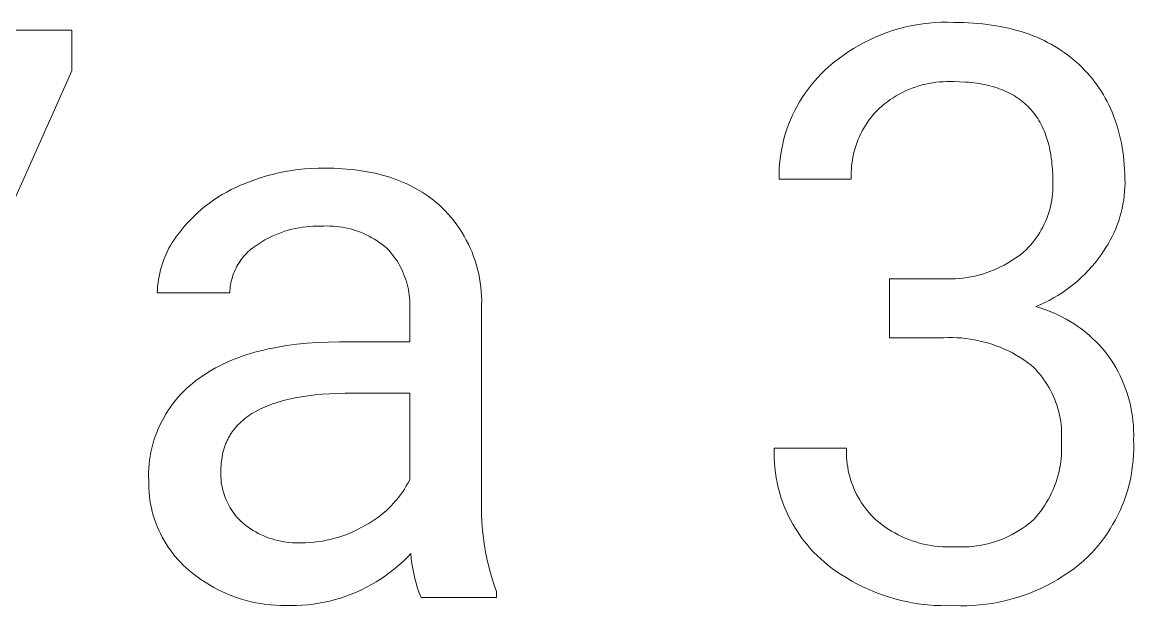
# Model space of a CAD drawing. Header units: millimetres. Extents: x -1893 to 2799, y -925 to 2353.
# Drawn here: x 1661.8 to 1748.9, y -554.5 to -508.8 of the extents above; entities that cross this region are included whole.
import ezdxf

# ---------------------------------------------------------------- set-up
doc = ezdxf.new("R2010")
doc.units = ezdxf.units.MM
doc.header["$MEASUREMENT"] = 0
doc.layers.add('Domyślny', color=7, linetype='Continuous', true_color=0x000000)

msp = doc.modelspace()

# ---------------------------------------------------------------- linework, layer by layer
at = {"layer": 'Domyślny', "color": 18, "lineweight": 15, "true_color": 0x000000}
for p, q in [((1635.621, -509.432), (1665.651, -509.432)), ((1665.651, -509.432), (1665.651, -512.604)), ((1729.533, -509.621), (1729.992, -509.466)), ((1729.992, -509.466), (1730.456, -509.328)), ((1730.456, -509.328), (1730.925, -509.206)), ((1730.925, -509.206), (1731.397, -509.1)), ((1731.397, -509.1), (1731.873, -509.01)), ((1731.873, -509.01), (1732.351, -508.937)), ((1732.351, -508.937), (1732.832, -508.88)), ((1732.832, -508.88), (1733.315, -508.841)), ((1733.315, -508.841), (1733.798, -508.817)), ((1733.798, -508.817), (1734.283, -508.811)), ((1734.283, -508.811), (1734.767, -508.821)), ((1734.767, -508.821), (1735.544, -508.834)), ((1735.544, -508.834), (1735.924, -508.85)), ((1735.924, -508.85), (1736.3, -508.873)), ((1736.3, -508.873), (1736.669, -508.902)), ((1736.669, -508.902), (1737.034, -508.937)), ((1737.034, -508.937), (1737.393, -508.979)), ((1737.393, -508.979), (1737.746, -509.027)), ((1737.746, -509.027), (1738.095, -509.082)), ((1738.095, -509.082), (1738.437, -509.143)), ((1738.437, -509.143), (1738.775, -509.211)), ((1738.775, -509.211), (1739.107, -509.285)), ((1739.107, -509.285), (1739.434, -509.366)), ((1739.434, -509.366), (1739.755, -509.453)), ((1739.755, -509.453), (1740.071, -509.547)), ((1740.071, -509.547), (1740.382, -509.647)), ((1727.333, -510.625), (1727.759, -510.394)), ((1727.759, -510.394), (1728.192, -510.177)), ((1728.192, -510.177), (1728.633, -509.976)), ((1728.633, -509.976), (1729.08, -509.791)), ((1729.08, -509.791), (1729.533, -509.621)), ((1740.382, -509.647), (1740.687, -509.754)), ((1740.687, -509.754), (1740.987, -509.868)), ((1740.987, -509.868), (1741.281, -509.988)), ((1741.281, -509.988), (1741.571, -510.114)), ((1741.571, -510.114), (1741.855, -510.248)), ((1741.855, -510.248), (1742.133, -510.387)), ((1742.133, -510.387), (1742.406, -510.534)), ((1726.108, -511.404), (1726.508, -511.13)), ((1726.508, -511.13), (1726.916, -510.87)), ((1726.916, -510.87), (1727.333, -510.625)), ((1742.406, -510.534), (1742.674, -510.687)), ((1742.674, -510.687), (1742.937, -510.846)), ((1742.937, -510.846), (1743.194, -511.013)), ((1743.194, -511.013), (1743.446, -511.185)), ((1743.446, -511.185), (1743.693, -511.365)), ((1724.97, -512.306), (1725.339, -511.992)), ((1725.339, -511.992), (1725.719, -511.691)), ((1725.719, -511.691), (1726.108, -511.404)), ((1743.693, -511.365), (1743.934, -511.551)), ((1743.934, -511.551), (1744.17, -511.744)), ((1744.17, -511.744), (1744.4, -511.943)), ((1744.4, -511.943), (1744.626, -512.149)), ((1744.626, -512.149), (1744.845, -512.36)), ((1665.651, -512.604), (1647.246, -553.868)), ((1724.119, -513.135), (1724.393, -512.848)), ((1724.393, -512.848), (1724.677, -512.572)), ((1724.677, -512.572), (1724.97, -512.306)), ((1744.845, -512.36), (1745.057, -512.576)), ((1745.057, -512.576), (1745.263, -512.796)), ((1745.263, -512.796), (1745.461, -513.022)), ((1745.461, -513.022), (1745.653, -513.253)), ((1723.358, -514.048), (1723.601, -513.735)), ((1723.601, -513.735), (1723.855, -513.43)), ((1723.855, -513.43), (1724.119, -513.135)), ((1731.774, -513.882), (1731.514, -513.975)), ((1732.038, -513.798), (1731.774, -513.882)), ((1732.303, -513.722), (1732.038, -513.798)), ((1732.572, -513.656), (1732.303, -513.722)), ((1732.842, -513.599), (1732.572, -513.656)), ((1733.114, -513.551), (1732.842, -513.599)), ((1733.388, -513.513), (1733.114, -513.551)), ((1733.662, -513.484), (1733.388, -513.513)), ((1733.938, -513.464), (1733.662, -513.484)), ((1734.214, -513.454), (1733.938, -513.464)), ((1734.491, -513.453), (1734.214, -513.454)), ((1734.767, -513.462), (1734.491, -513.453)), ((1735.245, -513.469), (1734.767, -513.462)), ((1735.709, -513.492), (1735.245, -513.469)), ((1735.935, -513.509), (1735.709, -513.492)), ((1736.157, -513.53), (1735.935, -513.509)), ((1736.376, -513.555), (1736.157, -513.53)), ((1736.59, -513.583), (1736.376, -513.555)), ((1736.801, -513.616), (1736.59, -513.583)), ((1737.008, -513.652), (1736.801, -513.616)), ((1737.212, -513.692), (1737.008, -513.652)), ((1737.411, -513.736), (1737.212, -513.692)), ((1737.607, -513.783), (1737.411, -513.736)), ((1737.798, -513.834), (1737.607, -513.783)), ((1737.987, -513.89), (1737.798, -513.834)), ((1738.171, -513.949), (1737.987, -513.89)), ((1738.351, -514.011), (1738.171, -513.949)), ((1745.653, -513.253), (1745.838, -513.489)), ((1745.838, -513.489), (1746.016, -513.731)), ((1746.016, -513.731), (1746.187, -513.977)), ((1722.697, -515.035), (1722.906, -514.699)), ((1722.906, -514.699), (1723.126, -514.369)), ((1723.126, -514.369), (1723.358, -514.048)), ((1730.035, -514.717), (1729.804, -514.87)), ((1730.27, -514.573), (1730.035, -514.717)), ((1730.511, -514.436), (1730.27, -514.573)), ((1730.756, -514.308), (1730.511, -514.436)), ((1731.005, -514.189), (1730.756, -514.308)), ((1731.258, -514.078), (1731.005, -514.189)), ((1731.514, -513.975), (1731.258, -514.078)), ((1738.528, -514.078), (1738.351, -514.011)), ((1738.701, -514.148), (1738.528, -514.078)), ((1738.87, -514.223), (1738.701, -514.148)), ((1739.035, -514.301), (1738.87, -514.223)), ((1739.197, -514.382), (1739.035, -514.301)), ((1739.354, -514.468), (1739.197, -514.382)), ((1739.508, -514.558), (1739.354, -514.468)), ((1739.658, -514.651), (1739.508, -514.558)), ((1739.805, -514.748), (1739.658, -514.651)), ((1739.947, -514.849), (1739.805, -514.748)), ((1746.187, -513.977), (1746.351, -514.228)), ((1746.351, -514.228), (1746.508, -514.485)), ((1746.508, -514.485), (1746.658, -514.746)), ((1746.658, -514.746), (1746.801, -515.013)), ((1722.315, -515.73), (1722.5, -515.379)), ((1722.5, -515.379), (1722.697, -515.035)), ((1728.939, -515.555), (1728.766, -515.729)), ((1729.146, -515.373), (1728.939, -515.555)), ((1729.36, -515.198), (1729.146, -515.373)), ((1729.579, -515.03), (1729.36, -515.198)), ((1729.804, -514.87), (1729.579, -515.03)), ((1740.086, -514.954), (1739.947, -514.849)), ((1740.221, -515.062), (1740.086, -514.954)), ((1740.352, -515.175), (1740.221, -515.062)), ((1740.479, -515.291), (1740.352, -515.175)), ((1740.602, -515.411), (1740.479, -515.291)), ((1740.722, -515.535), (1740.602, -515.411)), ((1740.838, -515.662), (1740.722, -515.535)), ((1740.95, -515.794), (1740.838, -515.662)), ((1746.801, -515.013), (1746.938, -515.284)), ((1746.938, -515.284), (1747.067, -515.561)), ((1747.067, -515.561), (1747.19, -515.843)), ((1721.836, -516.817), (1721.983, -516.449)), ((1721.983, -516.449), (1722.143, -516.087)), ((1722.143, -516.087), (1722.315, -515.73)), ((1728.136, -516.48), (1727.995, -516.681)), ((1728.284, -516.285), (1728.136, -516.48)), ((1728.439, -516.094), (1728.284, -516.285)), ((1728.599, -515.909), (1728.439, -516.094)), ((1728.766, -515.729), (1728.599, -515.909)), ((1741.058, -515.929), (1740.95, -515.794)), ((1741.163, -516.068), (1741.058, -515.929)), ((1741.263, -516.211), (1741.163, -516.068)), ((1741.36, -516.358), (1741.263, -516.211)), ((1741.453, -516.509), (1741.36, -516.358)), ((1741.543, -516.663), (1741.453, -516.509)), ((1747.19, -515.843), (1747.305, -516.13)), ((1747.305, -516.13), (1747.414, -516.421)), ((1747.414, -516.421), (1747.515, -516.718)), ((1721.58, -517.567), (1721.701, -517.19)), ((1721.701, -517.19), (1721.836, -516.817)), ((1727.614, -517.309), (1727.501, -517.527)), ((1727.734, -517.095), (1727.614, -517.309)), ((1727.861, -516.886), (1727.734, -517.095)), ((1727.995, -516.681), (1727.861, -516.886)), ((1741.628, -516.822), (1741.543, -516.663)), ((1741.71, -516.984), (1741.628, -516.822)), ((1741.788, -517.15), (1741.71, -516.984)), ((1741.862, -517.319), (1741.788, -517.15)), ((1741.932, -517.493), (1741.862, -517.319)), ((1747.515, -516.718), (1747.61, -517.02)), ((1747.61, -517.02), (1747.698, -517.327)), ((1747.698, -517.327), (1747.778, -517.639)), ((1721.377, -518.333), (1721.472, -517.949)), ((1721.472, -517.949), (1721.58, -517.567)), ((1727.208, -518.201), (1727.125, -518.432)), ((1727.298, -517.973), (1727.208, -518.201)), ((1727.396, -517.748), (1727.298, -517.973)), ((1727.501, -517.527), (1727.396, -517.748)), ((1741.999, -517.67), (1741.932, -517.493)), ((1742.061, -517.852), (1741.999, -517.67)), ((1742.12, -518.037), (1742.061, -517.852)), ((1742.175, -518.226), (1742.12, -518.037)), ((1742.227, -518.419), (1742.175, -518.226)), ((1747.778, -517.639), (1747.852, -517.956)), ((1747.852, -517.956), (1747.919, -518.278)), ((1747.919, -518.278), (1747.978, -518.605)), ((1721.174, -519.504), (1721.228, -519.112)), ((1721.228, -519.112), (1721.296, -518.721)), ((1721.296, -518.721), (1721.377, -518.333)), ((1726.926, -519.139), (1726.875, -519.379)), ((1726.984, -518.901), (1726.926, -519.139)), ((1727.051, -518.665), (1726.984, -518.901)), ((1727.125, -518.432), (1727.051, -518.665)), ((1742.274, -518.615), (1742.227, -518.419)), ((1742.318, -518.816), (1742.274, -518.615)), ((1742.358, -519.02), (1742.318, -518.816)), ((1742.394, -519.228), (1742.358, -519.02)), ((1747.978, -518.605), (1748.031, -518.936)), ((1748.031, -518.936), (1748.077, -519.273)), ((1721.107, -520.294), (1721.134, -519.899)), ((1721.134, -519.899), (1721.174, -519.504)), ((1726.798, -519.863), (1726.773, -520.107)), ((1726.833, -519.62), (1726.798, -519.863)), ((1726.875, -519.379), (1726.833, -519.62)), ((1742.426, -519.44), (1742.394, -519.228)), ((1742.455, -519.656), (1742.426, -519.44)), ((1742.479, -519.875), (1742.455, -519.656)), ((1742.5, -520.099), (1742.479, -519.875)), ((1748.077, -519.273), (1748.116, -519.615)), ((1748.116, -519.615), (1748.147, -519.962)), ((1748.147, -519.962), (1748.172, -520.314)), ((1680.353, -521.019), (1680.851, -520.866)), ((1680.851, -520.866), (1681.354, -520.729)), ((1681.354, -520.729), (1681.861, -520.608)), ((1681.861, -520.608), (1682.372, -520.504)), ((1682.372, -520.504), (1682.887, -520.417)), ((1682.887, -520.417), (1683.403, -520.346)), ((1683.403, -520.346), (1683.922, -520.292)), ((1683.922, -520.292), (1684.442, -520.255)), ((1684.442, -520.255), (1684.963, -520.235)), ((1684.963, -520.235), (1685.484, -520.232)), ((1685.484, -520.232), (1686.19, -520.243)), ((1686.19, -520.243), (1686.875, -520.276)), ((1686.875, -520.276), (1687.211, -520.302)), ((1687.211, -520.302), (1687.541, -520.332)), ((1687.541, -520.332), (1687.867, -520.369)), ((1687.867, -520.369), (1688.188, -520.41)), ((1688.188, -520.41), (1688.504, -520.458)), ((1688.504, -520.458), (1688.815, -520.511)), ((1688.815, -520.511), (1689.122, -520.57)), ((1689.122, -520.57), (1689.423, -520.634)), ((1689.423, -520.634), (1689.72, -520.704)), ((1689.72, -520.704), (1690.011, -520.779)), ((1690.011, -520.779), (1690.298, -520.86)), ((1690.298, -520.86), (1690.58, -520.947)), ((1721.094, -520.69), (1721.107, -520.294)), ((1721.095, -521.086), (1721.094, -520.69)), ((1726.745, -520.596), (1726.744, -520.841)), ((1726.744, -520.841), (1726.751, -521.086)), ((1726.755, -520.351), (1726.745, -520.596)), ((1726.773, -520.107), (1726.755, -520.351)), ((1742.517, -520.326), (1742.5, -520.099)), ((1742.54, -520.792), (1742.517, -520.326)), ((1742.548, -521.274), (1742.54, -520.792)), ((1748.172, -520.314), (1748.189, -520.671)), ((1748.189, -520.671), (1748.2, -521.032)), ((1678.158, -521.912), (1678.522, -521.738)), ((1678.522, -521.738), (1678.891, -521.575)), ((1678.891, -521.575), (1679.372, -521.374)), ((1679.372, -521.374), (1679.86, -521.189)), ((1679.86, -521.189), (1680.353, -521.019)), ((1690.58, -520.947), (1690.857, -521.039)), ((1690.857, -521.039), (1691.129, -521.136)), ((1691.129, -521.136), (1691.396, -521.24)), ((1691.396, -521.24), (1691.658, -521.349)), ((1691.658, -521.349), (1691.916, -521.463)), ((1691.916, -521.463), (1692.168, -521.583)), ((1692.168, -521.583), (1692.416, -521.709)), ((1692.416, -521.709), (1692.658, -521.84)), ((1726.751, -521.086), (1721.095, -521.086)), ((1742.541, -522.013), (1742.552, -521.767)), ((1742.554, -521.52), (1742.548, -521.274)), ((1742.552, -521.767), (1742.554, -521.52)), ((1748.194, -521.733), (1748.174, -522.066)), ((1748.204, -521.399), (1748.194, -521.733)), ((1748.2, -521.032), (1748.204, -521.399)), ((1676.77, -522.733), (1677.106, -522.51)), ((1677.106, -522.51), (1677.45, -522.299)), ((1677.45, -522.299), (1677.801, -522.1)), ((1677.801, -522.1), (1678.158, -521.912)), ((1692.658, -521.84), (1692.896, -521.977)), ((1692.896, -521.977), (1693.129, -522.119)), ((1693.129, -522.119), (1693.356, -522.267)), ((1693.356, -522.267), (1693.579, -522.421)), ((1693.579, -522.421), (1693.797, -522.58)), ((1693.797, -522.58), (1694.01, -522.745)), ((1742.457, -522.747), (1742.494, -522.503)), ((1742.494, -522.503), (1742.522, -522.259)), ((1742.522, -522.259), (1742.541, -522.013)), ((1748.141, -522.398), (1748.097, -522.729)), ((1748.174, -522.066), (1748.141, -522.398)), ((1675.507, -523.735), (1675.81, -523.469)), ((1675.81, -523.469), (1676.122, -523.212)), ((1676.122, -523.212), (1676.442, -522.967)), ((1676.442, -522.967), (1676.77, -522.733)), ((1694.01, -522.745), (1694.218, -522.915)), ((1694.218, -522.915), (1694.422, -523.091)), ((1694.422, -523.091), (1694.679, -523.332)), ((1694.679, -523.332), (1694.927, -523.583)), ((1742.228, -523.705), (1742.298, -523.469)), ((1742.298, -523.469), (1742.359, -523.23)), ((1742.359, -523.23), (1742.412, -522.99)), ((1742.412, -522.99), (1742.457, -522.747)), ((1747.975, -523.386), (1747.897, -523.711)), ((1748.042, -523.059), (1747.975, -523.386)), ((1748.097, -522.729), (1748.042, -523.059)), ((1674.657, -524.596), (1674.931, -524.299)), ((1674.931, -524.299), (1675.214, -524.012)), ((1675.214, -524.012), (1675.507, -523.735)), ((1694.927, -523.583), (1695.167, -523.841)), ((1695.167, -523.841), (1695.398, -524.108)), ((1695.398, -524.108), (1695.619, -524.382)), ((1695.619, -524.382), (1695.831, -524.664)), ((1741.867, -524.622), (1741.969, -524.397)), ((1741.969, -524.397), (1742.063, -524.17)), ((1742.063, -524.17), (1742.15, -523.939)), ((1742.15, -523.939), (1742.228, -523.705)), ((1747.708, -524.351), (1747.596, -524.666)), ((1747.808, -524.033), (1747.708, -524.351)), ((1747.897, -523.711), (1747.808, -524.033)), ((1673.979, -525.419), (1674.141, -525.216)), ((1674.141, -525.216), (1674.394, -524.901)), ((1674.394, -524.901), (1674.657, -524.596)), ((1682.087, -525.261), (1681.821, -525.362)), ((1682.356, -525.17), (1682.087, -525.261)), ((1682.628, -525.088), (1682.356, -525.17)), ((1682.903, -525.015), (1682.628, -525.088)), ((1683.18, -524.952), (1682.903, -525.015)), ((1683.459, -524.898), (1683.18, -524.952)), ((1683.74, -524.854), (1683.459, -524.898)), ((1684.022, -524.82), (1683.74, -524.854)), ((1684.305, -524.795), (1684.022, -524.82)), ((1684.588, -524.78), (1684.305, -524.795)), ((1684.872, -524.774), (1684.588, -524.78)), ((1685.156, -524.778), (1684.872, -524.774)), ((1685.402, -524.765), (1685.156, -524.778)), ((1685.647, -524.759), (1685.402, -524.765)), ((1685.893, -524.763), (1685.647, -524.759)), ((1686.138, -524.774), (1685.893, -524.763)), ((1686.383, -524.794), (1686.138, -524.774)), ((1686.627, -524.823), (1686.383, -524.794)), ((1686.87, -524.86), (1686.627, -524.823)), ((1687.112, -524.905), (1686.87, -524.86)), ((1687.352, -524.959), (1687.112, -524.905)), ((1687.589, -525.021), (1687.352, -524.959)), ((1687.825, -525.091), (1687.589, -525.021)), ((1688.058, -525.169), (1687.825, -525.091)), ((1688.288, -525.255), (1688.058, -525.169)), ((1688.515, -525.349), (1688.288, -525.255)), ((1695.831, -524.664), (1696.033, -524.953)), ((1696.033, -524.953), (1696.225, -525.249)), ((1696.225, -525.249), (1696.407, -525.551)), ((1741.383, -525.479), (1741.515, -525.272)), ((1741.515, -525.272), (1741.64, -525.059)), ((1741.64, -525.059), (1741.757, -524.842)), ((1741.757, -524.842), (1741.867, -524.622)), ((1747.341, -525.283), (1747.198, -525.585)), ((1747.474, -524.977), (1747.341, -525.283)), ((1747.596, -524.666), (1747.474, -524.977)), ((1673.4, -526.282), (1673.534, -526.059)), ((1673.534, -526.059), (1673.675, -525.841)), ((1673.675, -525.841), (1673.824, -525.627)), ((1673.824, -525.627), (1673.979, -525.419)), ((1680.313, -526.149), (1680.078, -526.31)), ((1680.553, -525.997), (1680.313, -526.149)), ((1680.797, -525.852), (1680.553, -525.997)), ((1681.047, -525.717), (1680.797, -525.852)), ((1681.301, -525.589), (1681.047, -525.717)), ((1681.559, -525.471), (1681.301, -525.589)), ((1681.821, -525.362), (1681.559, -525.471)), ((1688.738, -525.451), (1688.515, -525.349)), ((1688.958, -525.56), (1688.738, -525.451)), ((1689.175, -525.677), (1688.958, -525.56)), ((1689.386, -525.801), (1689.175, -525.677)), ((1689.594, -525.933), (1689.386, -525.801)), ((1689.797, -526.072), (1689.594, -525.933)), ((1689.995, -526.217), (1689.797, -526.072)), ((1696.407, -525.551), (1696.578, -525.859)), ((1696.578, -525.859), (1696.739, -526.173)), ((1740.784, -526.262), (1740.944, -526.074)), ((1740.944, -526.074), (1741.097, -525.881)), ((1741.097, -525.881), (1741.243, -525.683)), ((1741.243, -525.683), (1741.383, -525.479)), ((1747.044, -525.881), (1746.88, -526.172)), ((1747.198, -525.585), (1747.044, -525.881)), ((1672.942, -527.214), (1673.045, -526.975)), ((1673.045, -526.975), (1673.156, -526.74)), ((1673.156, -526.74), (1673.274, -526.509)), ((1673.274, -526.509), (1673.4, -526.282)), ((1679.245, -527.016), (1679.141, -527.132)), ((1679.353, -526.903), (1679.245, -527.016)), ((1679.465, -526.794), (1679.353, -526.903)), ((1679.581, -526.688), (1679.465, -526.794)), ((1679.7, -526.587), (1679.581, -526.688)), ((1679.823, -526.49), (1679.7, -526.587)), ((1679.949, -526.398), (1679.823, -526.49)), ((1680.078, -526.31), (1679.949, -526.398)), ((1690.187, -526.369), (1689.995, -526.217)), ((1690.375, -526.528), (1690.187, -526.369)), ((1690.522, -526.686), (1690.375, -526.528)), ((1690.664, -526.849), (1690.522, -526.686)), ((1690.8, -527.017), (1690.664, -526.849)), ((1690.93, -527.189), (1690.8, -527.017)), ((1696.739, -526.173), (1696.889, -526.492)), ((1696.889, -526.492), (1697.027, -526.817)), ((1697.027, -526.817), (1697.154, -527.145)), ((1739.778, -527.166), (1740.025, -526.982)), ((1740.025, -526.982), (1740.266, -526.789)), ((1740.266, -526.789), (1740.445, -526.619)), ((1740.445, -526.619), (1740.618, -526.443)), ((1740.618, -526.443), (1740.784, -526.262)), ((1746.329, -527.008), (1746.1, -527.324)), ((1746.522, -526.736), (1746.329, -527.008)), ((1746.706, -526.457), (1746.522, -526.736)), ((1746.88, -526.172), (1746.706, -526.457)), ((1672.682, -527.949), (1672.761, -527.701)), ((1672.761, -527.701), (1672.847, -527.456)), ((1672.847, -527.456), (1672.942, -527.214)), ((1678.606, -527.902), (1678.533, -528.04)), ((1678.684, -527.766), (1678.606, -527.902)), ((1678.766, -527.633), (1678.684, -527.766)), ((1678.853, -527.503), (1678.766, -527.633)), ((1678.945, -527.376), (1678.853, -527.503)), ((1679.041, -527.253), (1678.945, -527.376)), ((1679.141, -527.132), (1679.041, -527.253)), ((1691.055, -527.365), (1690.93, -527.189)), ((1691.173, -527.546), (1691.055, -527.365)), ((1691.285, -527.73), (1691.173, -527.546)), ((1691.391, -527.919), (1691.285, -527.73)), ((1697.154, -527.145), (1697.27, -527.478)), ((1697.27, -527.478), (1697.375, -527.815)), ((1697.375, -527.815), (1697.468, -528.155)), ((1738.455, -527.96), (1738.73, -527.819)), ((1738.73, -527.819), (1739, -527.669)), ((1739, -527.669), (1739.265, -527.51)), ((1739.265, -527.51), (1739.524, -527.343)), ((1739.524, -527.343), (1739.778, -527.166)), ((1745.861, -527.633), (1745.611, -527.933)), ((1746.1, -527.324), (1745.861, -527.633)), ((1672.453, -528.962), (1672.497, -528.706)), ((1672.497, -528.706), (1672.55, -528.452)), ((1672.55, -528.452), (1672.612, -528.199)), ((1672.612, -528.199), (1672.682, -527.949)), ((1678.242, -528.765), (1678.199, -528.915)), ((1678.29, -528.616), (1678.242, -528.765)), ((1678.343, -528.469), (1678.29, -528.616)), ((1678.401, -528.324), (1678.343, -528.469)), ((1678.465, -528.181), (1678.401, -528.324)), ((1678.533, -528.04), (1678.465, -528.181)), ((1691.49, -528.11), (1691.391, -527.919)), ((1691.583, -528.305), (1691.49, -528.11)), ((1691.668, -528.503), (1691.583, -528.305)), ((1691.747, -528.704), (1691.668, -528.503)), ((1691.82, -528.908), (1691.747, -528.704)), ((1697.468, -528.155), (1697.549, -528.498)), ((1697.549, -528.498), (1697.618, -528.844)), ((1735.816, -528.795), (1736.12, -528.742)), ((1736.12, -528.742), (1736.423, -528.679)), ((1736.423, -528.679), (1736.722, -528.605)), ((1736.722, -528.605), (1737.02, -528.522)), ((1737.02, -528.522), (1737.314, -528.429)), ((1737.314, -528.429), (1737.605, -528.326)), ((1737.605, -528.326), (1737.893, -528.213)), ((1737.893, -528.213), (1738.176, -528.091)), ((1738.176, -528.091), (1738.455, -527.96)), ((1745.082, -528.506), (1744.803, -528.778)), ((1745.352, -528.224), (1745.082, -528.506)), ((1745.611, -527.933), (1745.352, -528.224)), ((1672.37, -529.737), (1672.389, -529.478)), ((1672.389, -529.478), (1672.416, -529.22)), ((1672.416, -529.22), (1672.453, -528.962)), ((1678.08, -529.529), (1678.064, -529.685)), ((1678.102, -529.374), (1678.08, -529.529)), ((1678.129, -529.22), (1678.102, -529.374)), ((1678.161, -529.067), (1678.129, -529.22)), ((1678.199, -528.915), (1678.161, -529.067)), ((1691.885, -529.114), (1691.82, -528.908)), ((1691.943, -529.322), (1691.885, -529.114)), ((1691.994, -529.531), (1691.943, -529.322)), ((1692.038, -529.743), (1691.994, -529.531)), ((1697.618, -528.844), (1697.675, -529.192)), ((1697.675, -529.192), (1697.721, -529.542)), ((1697.721, -529.542), (1697.754, -529.893)), ((1729.736, -528.899), (1733.97, -528.899)), ((1729.736, -533.508), (1729.736, -528.899)), ((1733.97, -528.899), (1734.278, -528.907)), ((1734.278, -528.907), (1734.587, -528.905)), ((1734.587, -528.905), (1734.896, -528.893)), ((1734.896, -528.893), (1735.204, -528.871)), ((1735.204, -528.871), (1735.511, -528.838)), ((1735.511, -528.838), (1735.816, -528.795)), ((1743.911, -529.536), (1743.597, -529.768)), ((1744.217, -529.294), (1743.911, -529.536)), ((1744.514, -529.041), (1744.217, -529.294)), ((1744.803, -528.778), (1744.514, -529.041)), ((1672.36, -529.997), (1672.37, -529.737)), ((1678.047, -529.997), (1672.36, -529.997)), ((1678.053, -529.841), (1678.047, -529.997)), ((1678.064, -529.685), (1678.053, -529.841)), ((1692.075, -529.955), (1692.038, -529.743)), ((1692.104, -530.169), (1692.075, -529.955)), ((1692.126, -530.384), (1692.104, -530.169)), ((1692.141, -530.6), (1692.126, -530.384)), ((1697.754, -529.893), (1697.775, -530.245)), ((1697.775, -530.245), (1697.784, -530.597)), ((1742.61, -530.397), (1742.268, -530.583)), ((1742.947, -530.198), (1742.61, -530.397)), ((1743.276, -529.989), (1742.947, -530.198)), ((1743.597, -529.768), (1743.276, -529.989)), ((1692.14, -531.247), (1692.148, -531.031)), ((1692.14, -533.841), (1692.14, -531.247)), ((1692.148, -530.815), (1692.141, -530.6)), ((1692.148, -531.031), (1692.148, -530.815)), ((1697.784, -530.597), (1697.781, -530.95)), ((1697.781, -530.95), (1697.781, -546.137)), ((1741.564, -530.92), (1741.204, -531.07)), ((1741.204, -531.07), (1741.556, -531.175)), ((1741.556, -531.175), (1741.905, -531.291)), ((1741.919, -530.758), (1741.564, -530.92)), ((1741.905, -531.291), (1742.249, -531.42)), ((1742.268, -530.583), (1741.919, -530.758)), ((1742.249, -531.42), (1742.589, -531.56)), ((1742.589, -531.56), (1742.924, -531.711)), ((1742.924, -531.711), (1743.254, -531.874)), ((1743.254, -531.874), (1743.578, -532.047)), ((1743.578, -532.047), (1743.896, -532.232)), ((1743.896, -532.232), (1744.207, -532.427)), ((1744.207, -532.427), (1744.512, -532.633)), ((1744.512, -532.633), (1744.809, -532.849)), ((1744.809, -532.849), (1745.099, -533.075)), ((1745.099, -533.075), (1745.381, -533.311)), ((1683.296, -534.019), (1684.096, -533.941)), ((1684.096, -533.941), (1684.92, -533.885)), ((1684.92, -533.885), (1685.768, -533.852)), ((1685.768, -533.852), (1686.641, -533.841)), ((1686.641, -533.841), (1692.14, -533.841)), ((1733.97, -533.508), (1729.736, -533.508)), ((1734.32, -533.495), (1733.97, -533.508)), ((1734.67, -533.495), (1734.32, -533.495)), ((1735.02, -533.506), (1734.67, -533.495)), ((1735.369, -533.529), (1735.02, -533.506)), ((1735.718, -533.564), (1735.369, -533.529)), ((1736.065, -533.611), (1735.718, -533.564)), ((1736.41, -533.669), (1736.065, -533.611)), ((1736.753, -533.739), (1736.41, -533.669)), ((1737.093, -533.82), (1736.753, -533.739)), ((1737.431, -533.913), (1737.093, -533.82)), ((1737.765, -534.017), (1737.431, -533.913)), ((1745.381, -533.311), (1745.655, -533.556)), ((1745.655, -533.556), (1745.92, -533.811)), ((1745.92, -533.811), (1746.177, -534.074)), ((1679.013, -534.957), (1679.336, -534.849)), ((1679.336, -534.849), (1679.665, -534.745)), ((1679.665, -534.745), (1680.001, -534.648)), ((1680.001, -534.648), (1680.342, -534.555)), ((1680.342, -534.555), (1680.69, -534.469)), ((1680.69, -534.469), (1681.044, -534.388)), ((1681.044, -534.388), (1681.404, -534.312)), ((1681.404, -534.312), (1681.77, -534.243)), ((1681.77, -534.243), (1682.521, -534.12)), ((1682.521, -534.12), (1683.296, -534.019)), ((1738.096, -534.132), (1737.765, -534.017)), ((1738.422, -534.258), (1738.096, -534.132)), ((1738.744, -534.396), (1738.422, -534.258)), ((1739.062, -534.544), (1738.744, -534.396)), ((1739.374, -534.702), (1739.062, -534.544)), ((1739.68, -534.872), (1739.374, -534.702)), ((1739.981, -535.051), (1739.68, -534.872)), ((1746.177, -534.074), (1746.425, -534.346)), ((1746.425, -534.346), (1746.663, -534.626)), ((1746.663, -534.626), (1746.891, -534.914)), ((1676.927, -535.876), (1677.207, -535.728)), ((1677.207, -535.728), (1677.492, -535.586)), ((1677.492, -535.586), (1677.784, -535.449)), ((1677.784, -535.449), (1678.082, -535.318)), ((1678.082, -535.318), (1678.386, -535.192)), ((1678.386, -535.192), (1678.697, -535.072)), ((1678.697, -535.072), (1679.013, -534.957)), ((1740.276, -535.24), (1739.981, -535.051)), ((1740.563, -535.439), (1740.276, -535.24)), ((1740.845, -535.648), (1740.563, -535.439)), ((1741.028, -535.824), (1740.845, -535.648)), ((1746.891, -534.914), (1747.099, -535.217)), ((1747.099, -535.217), (1747.297, -535.526)), ((1747.297, -535.526), (1747.484, -535.842)), ((1675.626, -536.7), (1675.873, -536.524)), ((1675.873, -536.524), (1676.127, -536.354)), ((1676.127, -536.354), (1676.388, -536.189)), ((1676.388, -536.189), (1676.654, -536.03)), ((1676.654, -536.03), (1676.927, -535.876)), ((1741.206, -536.006), (1741.028, -535.824)), ((1741.377, -536.194), (1741.206, -536.006)), ((1741.542, -536.387), (1741.377, -536.194)), ((1741.7, -536.586), (1741.542, -536.387)), ((1741.851, -536.791), (1741.7, -536.586)), ((1747.484, -535.842), (1747.66, -536.165)), ((1747.66, -536.165), (1747.825, -536.493)), ((1747.825, -536.493), (1747.978, -536.827)), ((1674.631, -537.508), (1674.869, -537.294)), ((1674.869, -537.294), (1675.115, -537.087)), ((1675.115, -537.087), (1675.367, -536.889)), ((1675.367, -536.889), (1675.626, -536.7)), ((1741.995, -537), (1741.851, -536.791)), ((1742.132, -537.215), (1741.995, -537)), ((1742.261, -537.433), (1742.132, -537.215)), ((1742.383, -537.656), (1742.261, -537.433)), ((1747.978, -536.827), (1748.12, -537.165)), ((1748.12, -537.165), (1748.25, -537.509)), ((1673.758, -538.446), (1673.964, -538.2)), ((1673.964, -538.2), (1674.178, -537.962)), ((1674.178, -537.962), (1674.401, -537.731)), ((1674.401, -537.731), (1674.631, -537.508)), ((1682.701, -538.319), (1682.246, -538.432)), ((1683.178, -538.219), (1682.701, -538.319)), ((1683.674, -538.13), (1683.178, -538.219)), ((1684.191, -538.053), (1683.674, -538.13)), ((1684.728, -537.988), (1684.191, -538.053)), ((1685.286, -537.935), (1684.728, -537.988)), ((1685.864, -537.894), (1685.286, -537.935)), ((1686.462, -537.864), (1685.864, -537.894)), ((1687.08, -537.846), (1686.462, -537.864)), ((1687.719, -537.84), (1687.08, -537.846)), ((1692.14, -537.84), (1687.719, -537.84)), ((1692.14, -544.621), (1692.14, -537.84)), ((1742.498, -537.884), (1742.383, -537.656)), ((1742.604, -538.114), (1742.498, -537.884)), ((1742.702, -538.349), (1742.604, -538.114)), ((1742.793, -538.586), (1742.702, -538.349)), ((1748.25, -537.509), (1748.369, -537.856)), ((1748.369, -537.856), (1748.475, -538.208)), ((1748.475, -538.208), (1748.569, -538.563)), ((1673.021, -539.494), (1673.192, -539.223)), ((1673.192, -539.223), (1673.371, -538.957)), ((1673.371, -538.957), (1673.56, -538.698)), ((1673.56, -538.698), (1673.758, -538.446)), ((1680.27, -539.172), (1680.1, -539.263)), ((1680.445, -539.085), (1680.27, -539.172)), ((1680.625, -539), (1680.445, -539.085)), ((1680.81, -538.919), (1680.625, -539)), ((1680.999, -538.84), (1680.81, -538.919)), ((1681.194, -538.765), (1680.999, -538.84)), ((1681.395, -538.692), (1681.194, -538.765)), ((1681.6, -538.623), (1681.395, -538.692)), ((1681.81, -538.556), (1681.6, -538.623)), ((1682.025, -538.492), (1681.81, -538.556)), ((1682.246, -538.432), (1682.025, -538.492)), ((1742.875, -538.827), (1742.793, -538.586)), ((1742.949, -539.07), (1742.875, -538.827)), ((1743.014, -539.316), (1742.949, -539.07)), ((1748.569, -538.563), (1748.651, -538.921)), ((1748.651, -538.921), (1748.721, -539.282)), ((1672.567, -540.342), (1672.709, -540.054)), ((1672.709, -540.054), (1672.86, -539.772)), ((1672.86, -539.772), (1673.021, -539.494)), ((1678.926, -540.093), (1678.802, -540.21)), ((1679.055, -539.979), (1678.926, -540.093)), ((1679.189, -539.867), (1679.055, -539.979)), ((1679.328, -539.759), (1679.189, -539.867)), ((1679.473, -539.654), (1679.328, -539.759)), ((1679.622, -539.552), (1679.473, -539.654)), ((1679.776, -539.452), (1679.622, -539.552)), ((1679.936, -539.356), (1679.776, -539.452)), ((1680.1, -539.263), (1679.936, -539.356)), ((1743.072, -539.563), (1743.014, -539.316)), ((1743.12, -539.813), (1743.072, -539.563)), ((1743.16, -540.064), (1743.12, -539.813)), ((1743.192, -540.316), (1743.16, -540.064)), ((1748.721, -539.282), (1748.778, -539.644)), ((1748.778, -539.644), (1748.822, -540.009)), ((1748.822, -540.009), (1748.855, -540.375)), ((1672.203, -541.232), (1672.314, -540.931)), ((1672.314, -540.931), (1672.436, -540.634)), ((1672.436, -540.634), (1672.567, -540.342)), ((1678.21, -540.908), (1678.164, -540.976)), ((1678.258, -540.841), (1678.21, -540.908)), ((1678.306, -540.774), (1678.258, -540.841)), ((1678.356, -540.708), (1678.306, -540.774)), ((1678.408, -540.644), (1678.356, -540.708)), ((1678.46, -540.579), (1678.408, -540.644)), ((1678.569, -540.453), (1678.46, -540.579)), ((1678.683, -540.33), (1678.569, -540.453)), ((1678.802, -540.21), (1678.683, -540.33)), ((1743.215, -540.569), (1743.192, -540.316)), ((1743.229, -540.823), (1743.215, -540.569)), ((1743.234, -541.077), (1743.229, -540.823)), ((1748.855, -540.375), (1748.874, -540.742)), ((1748.874, -540.742), (1748.881, -541.109)), ((1672.012, -541.844), (1672.102, -541.536)), ((1672.102, -541.536), (1672.203, -541.232)), ((1677.74, -541.772), (1677.709, -541.849)), ((1677.772, -541.696), (1677.74, -541.772)), ((1677.805, -541.62), (1677.772, -541.696)), ((1677.84, -541.546), (1677.805, -541.62)), ((1677.876, -541.472), (1677.84, -541.546)), ((1677.913, -541.399), (1677.876, -541.472)), ((1677.952, -541.326), (1677.913, -541.399)), ((1677.992, -541.255), (1677.952, -541.326)), ((1678.033, -541.184), (1677.992, -541.255)), ((1678.075, -541.114), (1678.033, -541.184)), ((1678.119, -541.044), (1678.075, -541.114)), ((1678.164, -540.976), (1678.119, -541.044)), ((1743.219, -541.586), (1743.231, -541.332)), ((1743.233, -541.864), (1743.219, -541.586)), ((1743.231, -541.332), (1743.234, -541.077)), ((1748.881, -541.109), (1748.875, -541.476)), ((1748.875, -541.476), (1748.888, -541.883)), ((1671.806, -542.783), (1671.864, -542.467)), ((1671.864, -542.467), (1671.933, -542.154)), ((1671.933, -542.154), (1672.012, -541.844)), ((1677.468, -542.659), (1677.435, -542.83)), ((1677.506, -542.491), (1677.468, -542.659)), ((1677.549, -542.326), (1677.506, -542.491)), ((1677.597, -542.164), (1677.549, -542.326)), ((1677.65, -542.005), (1677.597, -542.164)), ((1677.709, -541.849), (1677.65, -542.005)), ((1720.698, -542.536), (1720.705, -542.148)), ((1720.705, -542.925), (1720.698, -542.536)), ((1720.705, -542.148), (1726.376, -542.148)), ((1726.376, -542.148), (1726.37, -542.398)), ((1726.37, -542.398), (1726.372, -542.648)), ((1726.372, -542.648), (1726.383, -542.898)), ((1743.193, -542.977), (1743.217, -542.699)), ((1743.217, -542.699), (1743.232, -542.421)), ((1743.232, -542.421), (1743.237, -542.142)), ((1743.237, -542.142), (1743.233, -541.864)), ((1748.872, -542.698), (1748.844, -543.104)), ((1748.887, -542.291), (1748.872, -542.698)), ((1748.888, -541.883), (1748.887, -542.291)), ((1671.697, -543.738), (1671.723, -543.418)), ((1671.723, -543.418), (1671.759, -543.1)), ((1671.759, -543.1), (1671.806, -542.783)), ((1677.354, -543.543), (1677.347, -543.729)), ((1677.367, -543.36), (1677.354, -543.543)), ((1677.385, -543.181), (1677.367, -543.36)), ((1677.407, -543.004), (1677.385, -543.181)), ((1677.435, -542.83), (1677.407, -543.004)), ((1720.725, -543.313), (1720.705, -542.925)), ((1720.759, -543.7), (1720.725, -543.313)), ((1726.383, -542.898), (1726.402, -543.148)), ((1726.402, -543.148), (1726.43, -543.396)), ((1726.43, -543.396), (1726.466, -543.644)), ((1743.065, -543.803), (1743.117, -543.529)), ((1743.117, -543.529), (1743.16, -543.253)), ((1743.16, -543.253), (1743.193, -542.977)), ((1748.801, -543.51), (1748.745, -543.913)), ((1748.844, -543.104), (1748.801, -543.51)), ((1671.68, -544.379), (1671.683, -544.058)), ((1671.688, -544.699), (1671.68, -544.379)), ((1671.683, -544.058), (1671.697, -543.738)), ((1677.344, -543.918), (1677.339, -544.097)), ((1677.339, -544.097), (1677.339, -544.276)), ((1677.339, -544.276), (1677.346, -544.455)), ((1677.347, -543.729), (1677.344, -543.918)), ((1720.806, -544.086), (1720.759, -543.7)), ((1720.866, -544.47), (1720.806, -544.086)), ((1726.466, -543.644), (1726.512, -543.89)), ((1726.512, -543.89), (1726.565, -544.134)), ((1726.565, -544.134), (1726.627, -544.376)), ((1726.627, -544.376), (1726.697, -544.616)), ((1742.856, -544.611), (1742.935, -544.344)), ((1742.935, -544.344), (1743.005, -544.074)), ((1743.005, -544.074), (1743.065, -543.803)), ((1748.676, -544.315), (1748.593, -544.713)), ((1748.745, -543.913), (1748.676, -544.315)), ((1671.687, -545.005), (1671.688, -544.699)), ((1671.696, -545.311), (1671.687, -545.005)), ((1671.715, -545.616), (1671.696, -545.311)), ((1677.346, -544.455), (1677.359, -544.634)), ((1677.359, -544.634), (1677.378, -544.812)), ((1677.378, -544.812), (1677.404, -544.99)), ((1677.404, -544.99), (1677.435, -545.166)), ((1677.435, -545.166), (1677.473, -545.341)), ((1691.727, -545.352), (1691.873, -545.113)), ((1691.873, -545.113), (1692.011, -544.87)), ((1692.011, -544.87), (1692.14, -544.621)), ((1720.939, -544.851), (1720.866, -544.47)), ((1721.026, -545.23), (1720.939, -544.851)), ((1721.126, -545.605), (1721.026, -545.23)), ((1726.697, -544.616), (1726.776, -544.854)), ((1726.776, -544.854), (1726.863, -545.089)), ((1726.863, -545.089), (1726.957, -545.32)), ((1726.957, -545.32), (1727.06, -545.548)), ((1742.566, -545.395), (1742.671, -545.137)), ((1742.671, -545.137), (1742.768, -544.876)), ((1742.768, -544.876), (1742.856, -544.611)), ((1748.496, -545.109), (1748.387, -545.502)), ((1748.593, -544.713), (1748.496, -545.109)), ((1671.745, -545.921), (1671.715, -545.616)), ((1671.785, -546.224), (1671.745, -545.921)), ((1677.473, -545.341), (1677.516, -545.515)), ((1677.516, -545.515), (1677.566, -545.687)), ((1677.566, -545.687), (1677.622, -545.857)), ((1677.622, -545.857), (1677.683, -546.025)), ((1677.683, -546.025), (1677.751, -546.191)), ((1677.751, -546.191), (1677.824, -546.355)), ((1691.065, -546.254), (1691.242, -546.037)), ((1691.242, -546.037), (1691.411, -545.814)), ((1691.411, -545.814), (1691.573, -545.586)), ((1691.573, -545.586), (1691.727, -545.352)), ((1697.781, -546.137), (1697.769, -546.751)), ((1721.238, -545.977), (1721.126, -545.605)), ((1721.364, -546.345), (1721.238, -545.977)), ((1727.06, -545.548), (1727.171, -545.773)), ((1727.171, -545.773), (1727.289, -545.993)), ((1727.289, -545.993), (1727.415, -546.209)), ((1742.059, -546.387), (1742.198, -546.145)), ((1742.198, -546.145), (1742.329, -545.899)), ((1742.329, -545.899), (1742.452, -545.649)), ((1742.452, -545.649), (1742.566, -545.395)), ((1748.264, -545.89), (1748.128, -546.274)), ((1748.387, -545.502), (1748.264, -545.89)), ((1671.836, -546.525), (1671.785, -546.224)), ((1671.897, -546.825), (1671.836, -546.525)), ((1671.968, -547.123), (1671.897, -546.825)), ((1677.824, -546.355), (1677.903, -546.516)), ((1677.903, -546.516), (1677.987, -546.674)), ((1677.987, -546.674), (1678.077, -546.829)), ((1678.077, -546.829), (1678.172, -546.981)), ((1678.172, -546.981), (1678.272, -547.129)), ((1690.075, -547.241), (1690.286, -547.058)), ((1690.286, -547.058), (1690.491, -546.867)), ((1690.491, -546.867), (1690.689, -546.669)), ((1690.689, -546.669), (1690.88, -546.465)), ((1690.88, -546.465), (1691.065, -546.254)), ((1697.769, -546.751), (1697.777, -547.366)), ((1721.502, -546.708), (1721.364, -546.345)), ((1721.652, -547.067), (1721.502, -546.708)), ((1721.815, -547.419), (1721.652, -547.067)), ((1727.415, -546.209), (1727.548, -546.421)), ((1727.548, -546.421), (1727.688, -546.628)), ((1727.688, -546.628), (1727.836, -546.83)), ((1727.836, -546.83), (1727.99, -547.027)), ((1727.99, -547.027), (1728.152, -547.218)), ((1741.595, -547.081), (1741.758, -546.855)), ((1741.758, -546.855), (1741.912, -546.623)), ((1741.912, -546.623), (1742.059, -546.387)), ((1747.818, -547.027), (1747.644, -547.396)), ((1747.979, -546.653), (1747.818, -547.027)), ((1748.128, -546.274), (1747.979, -546.653)), ((1672.049, -547.417), (1671.968, -547.123)), ((1672.14, -547.709), (1672.049, -547.417)), ((1672.241, -547.998), (1672.14, -547.709)), ((1678.272, -547.129), (1678.378, -547.274)), ((1678.378, -547.274), (1678.488, -547.415)), ((1678.488, -547.415), (1678.603, -547.552)), ((1678.603, -547.552), (1678.723, -547.686)), ((1678.723, -547.686), (1678.848, -547.814)), ((1678.848, -547.814), (1678.977, -547.939)), ((1688.932, -548.047), (1689.171, -547.901)), ((1689.171, -547.901), (1689.405, -547.748)), ((1689.405, -547.748), (1689.634, -547.587)), ((1689.634, -547.587), (1689.857, -547.418)), ((1689.857, -547.418), (1690.075, -547.241)), ((1697.777, -547.366), (1697.805, -547.98)), ((1721.99, -547.766), (1721.815, -547.419)), ((1722.176, -548.107), (1721.99, -547.766)), ((1728.152, -547.218), (1728.319, -547.404)), ((1728.319, -547.404), (1728.493, -547.583)), ((1728.493, -547.583), (1728.673, -547.757)), ((1728.673, -547.757), (1728.904, -547.951)), ((1740.609, -548.105), (1740.839, -547.919)), ((1740.839, -547.919), (1741.063, -547.726)), ((1741.063, -547.726), (1741.248, -547.517)), ((1741.248, -547.517), (1741.425, -547.302)), ((1741.425, -547.302), (1741.595, -547.081)), ((1747.457, -547.758), (1747.259, -548.114)), ((1747.644, -547.396), (1747.457, -547.758)), ((1672.352, -548.283), (1672.241, -547.998)), ((1672.473, -548.564), (1672.352, -548.283)), ((1672.603, -548.841), (1672.473, -548.564)), ((1678.977, -547.939), (1679.11, -548.059)), ((1679.11, -548.059), (1679.293, -548.202)), ((1679.293, -548.202), (1679.482, -548.34)), ((1679.482, -548.34), (1679.674, -548.47)), ((1679.674, -548.47), (1679.872, -548.594)), ((1679.872, -548.594), (1680.073, -548.712)), ((1680.073, -548.712), (1680.279, -548.822)), ((1687.205, -548.902), (1687.511, -548.779)), ((1687.511, -548.779), (1687.812, -548.645)), ((1687.812, -548.645), (1688.109, -548.501)), ((1688.109, -548.501), (1688.401, -548.347)), ((1688.401, -548.347), (1688.687, -548.184)), ((1688.687, -548.184), (1688.932, -548.047)), ((1697.805, -547.98), (1697.853, -548.593)), ((1697.853, -548.593), (1697.921, -549.204)), ((1722.375, -548.441), (1722.176, -548.107)), ((1722.585, -548.768), (1722.375, -548.441)), ((1722.806, -549.088), (1722.585, -548.768)), ((1728.904, -547.951), (1729.142, -548.137)), ((1729.142, -548.137), (1729.387, -548.314)), ((1729.387, -548.314), (1729.637, -548.483)), ((1729.637, -548.483), (1729.893, -548.643)), ((1729.893, -548.643), (1730.154, -548.793)), ((1730.154, -548.793), (1730.421, -548.935)), ((1739.368, -548.905), (1739.627, -548.763)), ((1739.627, -548.763), (1739.881, -548.611)), ((1739.881, -548.611), (1740.13, -548.451)), ((1740.13, -548.451), (1740.372, -548.282)), ((1740.372, -548.282), (1740.609, -548.105)), ((1746.827, -548.804), (1746.593, -549.138)), ((1747.049, -548.463), (1746.827, -548.804)), ((1747.259, -548.114), (1747.049, -548.463)), ((1672.743, -549.113), (1672.603, -548.841)), ((1672.892, -549.38), (1672.743, -549.113)), ((1673.05, -549.642), (1672.892, -549.38)), ((1673.216, -549.898), (1673.05, -549.642)), ((1680.279, -548.822), (1680.488, -548.924)), ((1680.488, -548.924), (1680.701, -549.02)), ((1680.701, -549.02), (1680.916, -549.108)), ((1680.916, -549.108), (1681.135, -549.189)), ((1681.135, -549.189), (1681.356, -549.262)), ((1681.356, -549.262), (1681.58, -549.327)), ((1681.58, -549.327), (1681.806, -549.385)), ((1681.806, -549.385), (1682.034, -549.434)), ((1682.034, -549.434), (1682.263, -549.476)), ((1682.263, -549.476), (1682.494, -549.51)), ((1682.494, -549.51), (1682.725, -549.536)), ((1682.725, -549.536), (1682.958, -549.554)), ((1682.958, -549.554), (1683.19, -549.563)), ((1683.19, -549.563), (1683.423, -549.565)), ((1683.423, -549.565), (1683.656, -549.559)), ((1683.656, -549.559), (1683.986, -549.554)), ((1683.986, -549.554), (1684.316, -549.538)), ((1684.316, -549.538), (1684.645, -549.51)), ((1684.645, -549.51), (1684.972, -549.472)), ((1684.972, -549.472), (1685.299, -549.423)), ((1685.299, -549.423), (1685.623, -549.363)), ((1685.623, -549.363), (1685.945, -549.292)), ((1685.945, -549.292), (1686.265, -549.211)), ((1686.265, -549.211), (1686.581, -549.118)), ((1686.581, -549.118), (1686.895, -549.016)), ((1686.895, -549.016), (1687.205, -548.902)), ((1697.921, -549.204), (1698.009, -549.812)), ((1723.038, -549.399), (1722.806, -549.088)), ((1723.28, -549.703), (1723.038, -549.399)), ((1730.421, -548.935), (1730.692, -549.067)), ((1730.692, -549.067), (1730.967, -549.19)), ((1730.967, -549.19), (1731.247, -549.303)), ((1731.247, -549.303), (1731.531, -549.406)), ((1731.531, -549.406), (1731.818, -549.499)), ((1731.818, -549.499), (1732.108, -549.583)), ((1732.108, -549.583), (1732.401, -549.656)), ((1732.401, -549.656), (1732.696, -549.719)), ((1737.151, -549.706), (1737.439, -549.64)), ((1737.439, -549.64), (1737.725, -549.565)), ((1737.725, -549.565), (1738.008, -549.479)), ((1738.008, -549.479), (1738.287, -549.383)), ((1738.287, -549.383), (1738.564, -549.278)), ((1738.564, -549.278), (1738.836, -549.163)), ((1738.836, -549.163), (1739.105, -549.039)), ((1739.105, -549.039), (1739.368, -548.905)), ((1746.349, -549.464), (1746.093, -549.782)), ((1746.593, -549.138), (1746.349, -549.464)), ((1673.392, -550.149), (1673.216, -549.898)), ((1673.576, -550.393), (1673.392, -550.149)), ((1673.768, -550.631), (1673.576, -550.393)), ((1692.234, -550.387), (1691.931, -550.705)), ((1692.269, -550.782), (1692.234, -550.387)), ((1698.009, -549.812), (1698.118, -550.417)), ((1698.118, -550.417), (1698.246, -551.018)), ((1723.533, -549.998), (1723.28, -549.703)), ((1723.796, -550.284), (1723.533, -549.998)), ((1724.069, -550.561), (1723.796, -550.284)), ((1732.696, -549.719), (1732.993, -549.771)), ((1732.993, -549.771), (1733.292, -549.813)), ((1733.292, -549.813), (1733.592, -549.845)), ((1733.592, -549.845), (1733.893, -549.866)), ((1733.893, -549.866), (1734.195, -549.877)), ((1734.195, -549.877), (1734.496, -549.877)), ((1734.496, -549.877), (1734.798, -549.866)), ((1734.798, -549.866), (1735.093, -549.882)), ((1735.093, -549.882), (1735.389, -549.888)), ((1735.389, -549.888), (1735.685, -549.883)), ((1735.685, -549.883), (1735.98, -549.868)), ((1735.98, -549.868), (1736.274, -549.843)), ((1736.274, -549.843), (1736.568, -549.808)), ((1736.568, -549.808), (1736.86, -549.762)), ((1736.86, -549.762), (1737.151, -549.706)), ((1745.551, -550.39), (1745.265, -550.68)), ((1745.827, -550.09), (1745.551, -550.39)), ((1746.093, -549.782), (1745.827, -550.09)), ((1673.968, -550.862), (1673.768, -550.631)), ((1674.176, -551.087), (1673.968, -550.862)), ((1674.392, -551.304), (1674.176, -551.087)), ((1674.614, -551.513), (1674.392, -551.304)), ((1691.292, -551.31), (1690.957, -551.595)), ((1691.617, -551.013), (1691.292, -551.31)), ((1691.931, -550.705), (1691.617, -551.013)), ((1692.318, -551.176), (1692.269, -550.782)), ((1692.38, -551.568), (1692.318, -551.176)), ((1698.246, -551.018), (1698.393, -551.615)), ((1724.351, -550.828), (1724.069, -550.561)), ((1724.642, -551.085), (1724.351, -550.828)), ((1725.051, -551.409), (1724.642, -551.085)), ((1725.471, -551.718), (1725.051, -551.409)), ((1744.584, -551.28), (1744.188, -551.587)), ((1744.969, -550.96), (1744.584, -551.28)), ((1745.265, -550.68), (1744.969, -550.96)), ((1674.844, -551.715), (1674.614, -551.513)), ((1675.148, -551.965), (1674.844, -551.715)), ((1675.459, -552.204), (1675.148, -551.965)), ((1675.779, -552.433), (1675.459, -552.204)), ((1690.259, -552.13), (1689.896, -552.379)), ((1690.613, -551.869), (1690.259, -552.13)), ((1690.957, -551.595), (1690.613, -551.869)), ((1692.455, -551.958), (1692.38, -551.568)), ((1692.544, -552.345), (1692.455, -551.958)), ((1698.393, -551.615), (1698.561, -552.206)), ((1698.561, -552.206), (1698.747, -552.792)), ((1725.901, -552.012), (1725.471, -551.718)), ((1726.341, -552.291), (1725.901, -552.012)), ((1726.791, -552.555), (1726.341, -552.291)), ((1743.365, -552.159), (1742.94, -552.423)), ((1743.782, -551.88), (1743.365, -552.159)), ((1744.188, -551.587), (1743.782, -551.88)), ((1676.106, -552.651), (1675.779, -552.433)), ((1676.44, -552.857), (1676.106, -552.651)), ((1676.781, -553.052), (1676.44, -552.857)), ((1677.129, -553.235), (1676.781, -553.052)), ((1688.759, -553.047), (1688.365, -553.243)), ((1689.146, -552.838), (1688.759, -553.047)), ((1689.525, -552.615), (1689.146, -552.838)), ((1689.896, -552.379), (1689.525, -552.615)), ((1692.646, -552.729), (1692.544, -552.345)), ((1692.762, -553.109), (1692.646, -552.729)), ((1692.89, -553.484), (1692.762, -553.109)), ((1698.747, -552.792), (1698.953, -553.371)), ((1727.249, -552.803), (1726.791, -552.555)), ((1727.716, -553.035), (1727.249, -552.803)), ((1728.191, -553.25), (1727.716, -553.035)), ((1741.612, -553.127), (1741.155, -553.33)), ((1742.063, -552.907), (1741.612, -553.127)), ((1742.506, -552.673), (1742.063, -552.907)), ((1742.94, -552.423), (1742.506, -552.673)), ((1677.483, -553.406), (1677.129, -553.235)), ((1677.842, -553.565), (1677.483, -553.406)), ((1678.206, -553.712), (1677.842, -553.565)), ((1678.576, -553.846), (1678.206, -553.712)), ((1678.949, -553.968), (1678.576, -553.846)), ((1679.327, -554.077), (1678.949, -553.968)), ((1686.307, -554.01), (1685.881, -554.12)), ((1686.729, -553.886), (1686.307, -554.01)), ((1687.146, -553.747), (1686.729, -553.886)), ((1687.558, -553.593), (1687.146, -553.747)), ((1687.965, -553.425), (1687.558, -553.593)), ((1688.365, -553.243), (1687.965, -553.425)), ((1693.031, -553.855), (1692.89, -553.484)), ((1698.953, -553.855), (1693.031, -553.855)), ((1698.953, -553.371), (1698.953, -553.855)), ((1728.673, -553.449), (1728.191, -553.25)), ((1729.161, -553.632), (1728.673, -553.449)), ((1729.656, -553.797), (1729.161, -553.632)), ((1730.155, -553.944), (1729.656, -553.797)), ((1730.66, -554.075), (1730.155, -553.944)), ((1739.262, -553.984), (1738.776, -554.107)), ((1739.743, -553.845), (1739.262, -553.984)), ((1740.22, -553.69), (1739.743, -553.845)), ((1740.69, -553.518), (1740.22, -553.69)), ((1741.155, -553.33), (1740.69, -553.518)), ((1679.708, -554.173), (1679.327, -554.077)), ((1680.092, -554.256), (1679.708, -554.173)), ((1680.479, -554.325), (1680.092, -554.256)), ((1680.868, -554.382), (1680.479, -554.325)), ((1681.258, -554.425), (1680.868, -554.382)), ((1681.65, -554.455), (1681.258, -554.425)), ((1682.043, -554.472), (1681.65, -554.455)), ((1682.436, -554.475), (1682.043, -554.472)), ((1682.828, -554.465), (1682.436, -554.475)), ((1683.268, -554.461), (1682.828, -554.465)), ((1683.708, -554.442), (1683.268, -554.461)), ((1684.146, -554.408), (1683.708, -554.442)), ((1684.583, -554.359), (1684.146, -554.408)), ((1685.018, -554.294), (1684.583, -554.359)), ((1685.451, -554.215), (1685.018, -554.294)), ((1685.881, -554.12), (1685.451, -554.215)), ((1731.169, -554.188), (1730.66, -554.075)), ((1731.682, -554.283), (1731.169, -554.188)), ((1732.197, -554.36), (1731.682, -554.283)), ((1732.715, -554.419), (1732.197, -554.36)), ((1733.235, -554.46), (1732.715, -554.419)), ((1733.756, -554.483), (1733.235, -554.46)), ((1734.277, -554.489), (1733.756, -554.483)), ((1734.798, -554.476), (1734.277, -554.489)), ((1735.299, -554.489), (1734.798, -554.476)), ((1735.8, -554.486), (1735.299, -554.489)), ((1736.3, -554.466), (1735.8, -554.486)), ((1736.8, -554.428), (1736.3, -554.466)), ((1737.298, -554.373), (1736.8, -554.428)), ((1737.794, -554.301), (1737.298, -554.373)), ((1738.287, -554.213), (1737.794, -554.301)), ((1738.776, -554.107), (1738.287, -554.213))]:
    msp.add_line(p, q, dxfattribs=at)

doc.saveas('drawing.dxf')
